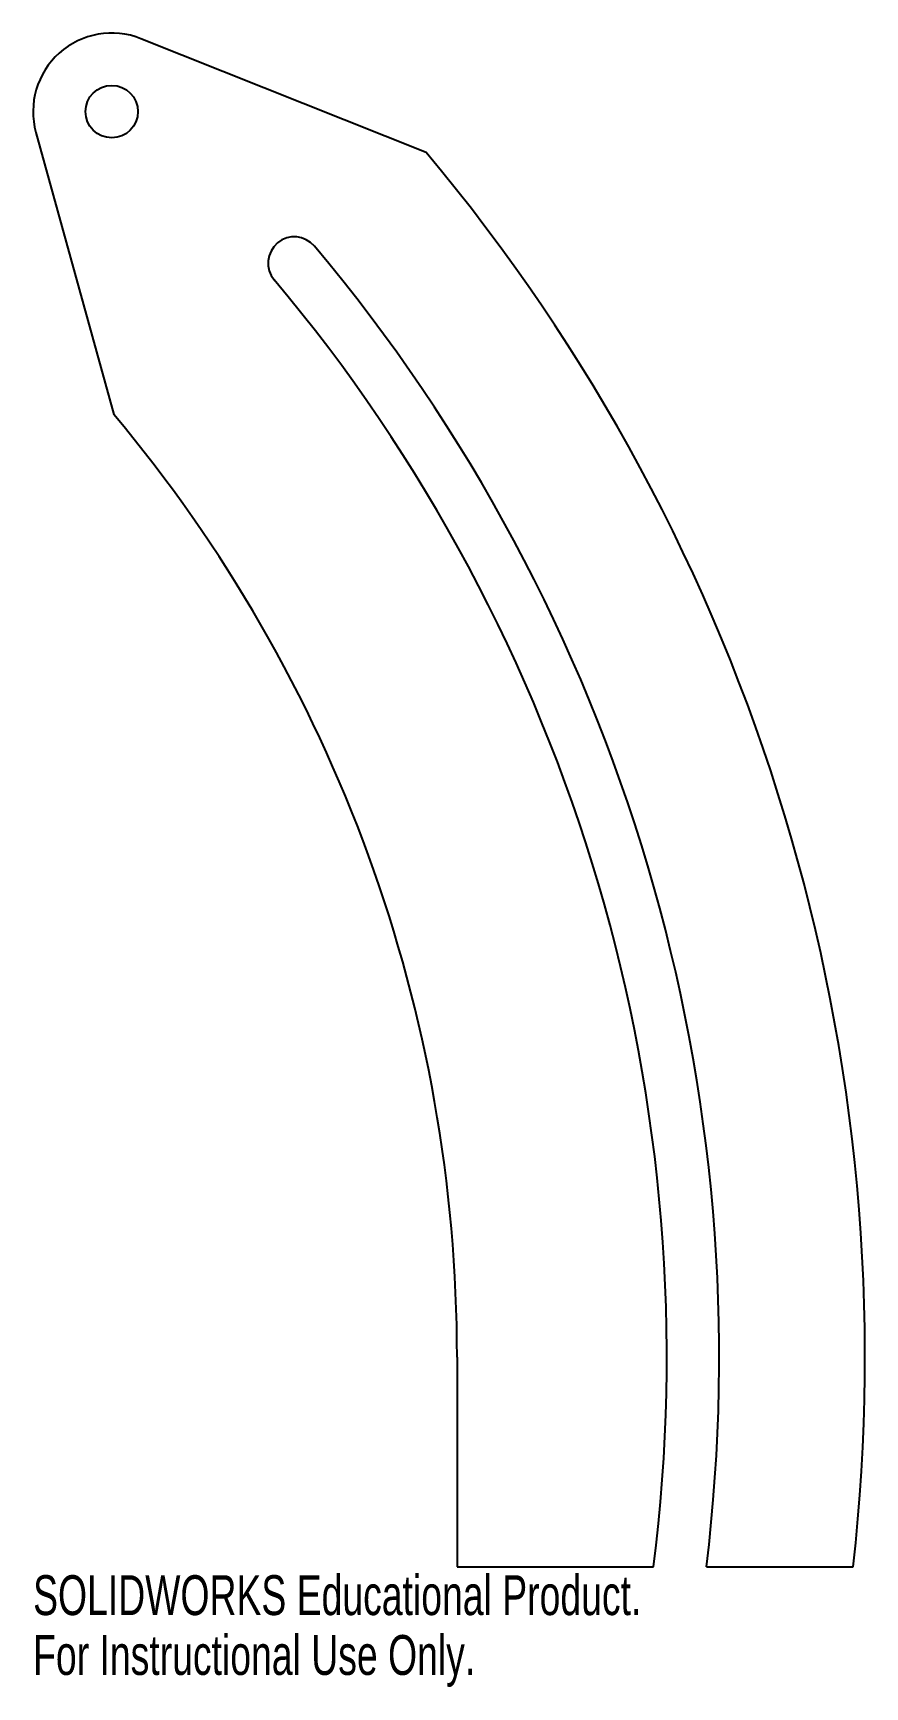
# Model space of a CAD drawing. Header units: inches. Extents: x 4.98 to 8.94, y -1.57 to 6.32.
import ezdxf

# ---------------------------------------------------------------- set-up
doc = ezdxf.new("R2010")
doc.units = ezdxf.units.IN
doc.header["$MEASUREMENT"] = 0
doc.styles.add('SLDTEXTSTYLE0', font='TXT', dxfattribs={"width": 0.7})

msp = doc.modelspace()

# ---------------------------------------------------------------- linework, layer by layer
at = {"color": 7, "linetype": 'Continuous', "lineweight": 25}
for p, q in [((6.8522, 5.7497), (5.4923, 6.2934)), ((4.9915, 5.8456), (5.3623, 4.4995)), ((7, 0), (7, -1)), ((7, -1), (7.9373, -1)), ((8.1892, -1), (8.8888, -1))]:
    msp.add_line(p, q, dxfattribs=at)
msp.add_circle((5.353, 5.9452), 0.125, dxfattribs=at)
for centre, radius, start, end in [((5.353, 5.9452), 0.375, 68.20826, 195.40138), ((0, 0), 8.9449, 353.58116, 40), ((6.2241, 5.2226), 0.125, 40, 220), ((0, 0), 8.25, 353.03794, 40), ((0, 0), 8, 352.81924, 40), ((0, 0), 7, 0, 40)]:
    msp.add_arc(centre, radius, start, end, dxfattribs=at)

# ---------------------------------------------------------------- texts
at = {"color": 7, "linetype": 'Continuous', "char_height": 0.1903, "attachment_point": 1, "style": 'SLDTEXTSTYLE0'}
for s, insert in [('SOLIDWORKS Educational Product.', (4.978, -1.0401)), ('For Instructional Use Only.', (4.978, -1.3256))]:
    msp.add_mtext(s, dxfattribs=dict(at, insert=insert))

doc.saveas('drawing.dxf')
